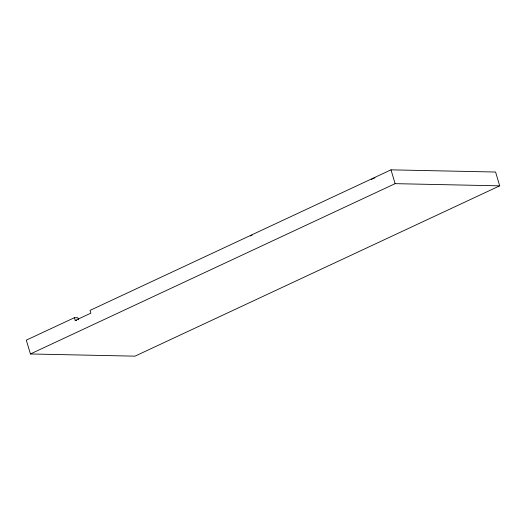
<?xml version="1.0" encoding="UTF-8"?>
<svg xmlns="http://www.w3.org/2000/svg" width="526" height="526" viewBox="0 0 526 526"><rect width="100%" height="100%" fill="white"/><g stroke="black" fill="none" stroke-linecap="round" stroke-linejoin="round"><path stroke-width="0.79" d="M74.403 317.697L26.3 340.158L30.416 353.972L135.004 356.155L499.7 185.842L495.584 172.028L390.996 169.845L90.064 310.379L90.893 313.141L75.225 320.459L74.403 317.697L77.887 317.77L78.505 319.841M30.416 353.972L395.118 183.653L499.7 185.842M75.225 320.459L76.625 320.485M390.996 169.845L395.118 183.653M371.205 179.563A9.599 2.091 -16.6 0 1 374.972 177.808M250.383 235.99A9.599 2.091 -16.6 0 1 252.072 235.109"/></g></svg>
